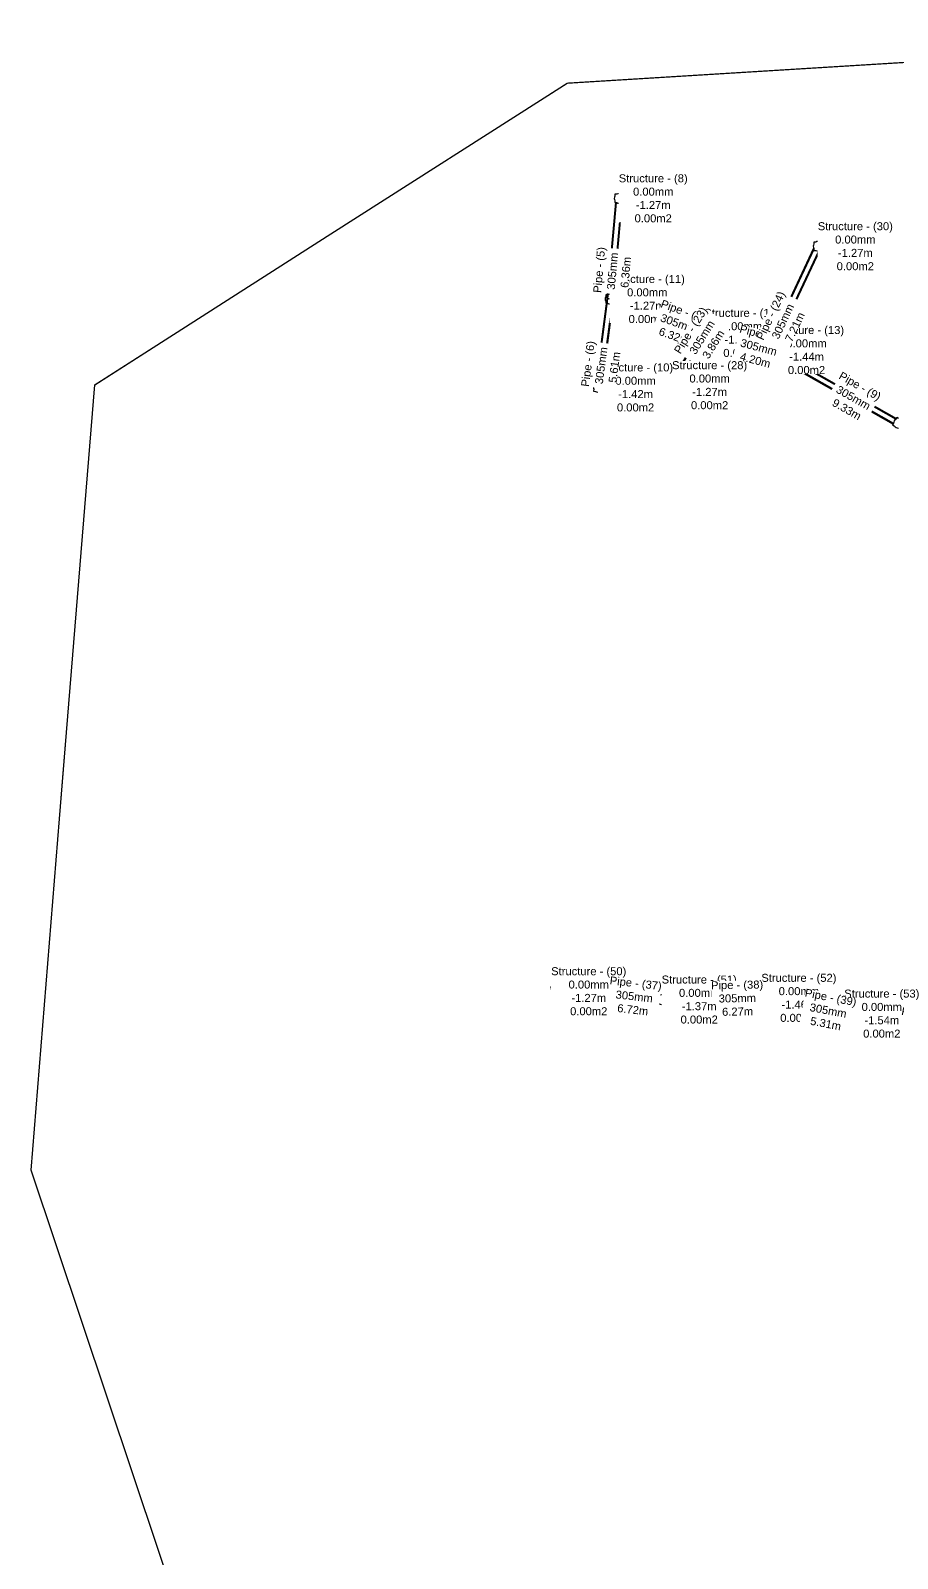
# Model space of a CAD drawing. Header units: metres. Extents: x 798801 to 799190, y 2423459 to 2424012.
# Drawn here: x 798800.8 to 798979.5, y 2423696.7 to 2424011.8 of the extents above; entities that cross this region are included whole.
import ezdxf

# ---------------------------------------------------------------- set-up
doc = ezdxf.new("R2010")
doc.units = ezdxf.units.M
doc.header["$MEASUREMENT"] = 0
doc.layers.add('Ward 2 p2', color=23, linetype='Continuous')
doc.styles.add('Arial$001', font='arial.ttf', dxfattribs={"height": 3.132})

msp = doc.modelspace()

# ---------------------------------------------------------------- linework, layer by layer
at = {"color": 7, "linetype": 'Continuous', "lineweight": -3}
for p, q in [((798921.64, 2423978.11), (798921.25, 2423978.11)), ((798921.25, 2423978.11), (798921.25, 2423977.72)), ((798921.25, 2423976.75), (798921.25, 2423976.36)), ((798921.25, 2423976.36), (798921.64, 2423976.36)), ((798923, 2423978.11), (798922.61, 2423978.11)), ((798922.61, 2423976.36), (798923, 2423976.36)), ((798923, 2423977.72), (798923, 2423978.11)), ((798923, 2423976.36), (798923, 2423976.75)), ((798962.68, 2423968.22), (798962.29, 2423968.22)), ((798962.29, 2423968.22), (798962.29, 2423967.83)), ((798962.29, 2423966.87), (798962.29, 2423966.47)), ((798962.29, 2423966.47), (798962.68, 2423966.47)), ((798964.04, 2423968.22), (798963.65, 2423968.22)), ((798963.65, 2423966.47), (798964.04, 2423966.47)), ((798964.04, 2423967.83), (798964.04, 2423968.22)), ((798964.04, 2423966.47), (798964.04, 2423966.87)), ((798919.59, 2423956.55), (798917.3, 2423939.19)), ((798919.76, 2423956.53), (798917.47, 2423939.16)), ((798919.77, 2423957.34), (798919.38, 2423957.34)), ((798919.38, 2423957.34), (798919.38, 2423956.95)), ((798921.13, 2423957.34), (798920.74, 2423957.34)), ((798921.13, 2423956.95), (798921.13, 2423957.34)), ((798921.18, 2423956.84), (798939.19, 2423950.4)), ((798921.24, 2423956.64), (798939.13, 2423950.24)), ((798920.75, 2423956.4), (798918.46, 2423939.03)), ((798920.92, 2423956.38), (798918.62, 2423939.01)), ((798919.38, 2423955.98), (798919.38, 2423955.59)), ((798919.38, 2423955.59), (798919.77, 2423955.59)), ((798920.73, 2423955.59), (798938.74, 2423949.14)), ((798920.74, 2423955.59), (798921.13, 2423955.59)), ((798921.13, 2423955.59), (798921.13, 2423955.98)), ((798921.13, 2423955.62), (798938.79, 2423949.3)), ((798939.26, 2423950.59), (798939.13, 2423950.22)), ((798939.63, 2423950.46), (798939.26, 2423950.59)), ((798938.8, 2423949.31), (798938.67, 2423948.94)), ((798938.67, 2423948.94), (798939.04, 2423948.81)), ((798939.95, 2423948.49), (798940.32, 2423948.35)), ((798940.32, 2423948.35), (798940.45, 2423948.72)), ((798940.41, 2423948.62), (798952.09, 2423945.52)), ((798940.5, 2423948.77), (798952.13, 2423945.68)), ((798940.91, 2423950), (798940.54, 2423950.13)), ((798940.77, 2423949.63), (798940.91, 2423950)), ((798940.8, 2423949.72), (798952.39, 2423946.65)), ((798940.86, 2423949.88), (798952.43, 2423946.81)), ((798952.49, 2423947.01), (798952.39, 2423946.63)), ((798952.86, 2423946.91), (798952.49, 2423947.01)), ((798952.14, 2423945.7), (798952.04, 2423945.32)), ((798952.04, 2423945.32), (798952.41, 2423945.22)), ((798953.35, 2423944.97), (798953.73, 2423944.87)), ((798953.57, 2423944.91), (798978.65, 2423930.69)), ((798953.73, 2423944.87), (798953.83, 2423945.25)), ((798953.76, 2423945), (798978.73, 2423930.84)), ((798954.18, 2423946.56), (798953.8, 2423946.66)), ((798954.08, 2423946.18), (798954.18, 2423946.56)), ((798954.08, 2423946.15), (798979.31, 2423931.85)), ((798954.11, 2423945.95), (798979.23, 2423931.71)), ((798916.92, 2423937.87), (798916.87, 2423937.48)), ((798917.09, 2423939.21), (798917.04, 2423938.83)), ((798917.48, 2423939.16), (798917.09, 2423939.21)), ((798918.83, 2423938.98), (798918.44, 2423939.04)), ((798918.6, 2423937.25), (798918.65, 2423937.64)), ((798918.78, 2423938.6), (798918.83, 2423938.98)), ((798932.63, 2423939.57), (798932.24, 2423939.57)), ((798932.24, 2423939.57), (798932.24, 2423939.18)), ((798932.24, 2423938.21), (798932.24, 2423937.82)), ((798932.24, 2423937.82), (798932.63, 2423937.82)), ((798933.99, 2423939.57), (798933.6, 2423939.57)), ((798933.6, 2423937.82), (798933.99, 2423937.82)), ((798933.99, 2423939.18), (798933.99, 2423939.57)), ((798933.99, 2423937.82), (798933.99, 2423938.21)), ((798916.87, 2423937.48), (798917.25, 2423937.43)), ((798918.21, 2423937.3), (798918.6, 2423937.25)), ((798979.41, 2423932.04), (798979.22, 2423931.7)), ((798979.75, 2423931.84), (798979.41, 2423932.04)), ((798978.74, 2423930.85), (798978.55, 2423930.51)), ((798978.55, 2423930.51), (798978.89, 2423930.32)), ((798908.58, 2423815.33), (798908.19, 2423815.33)), ((798908.19, 2423815.33), (798908.19, 2423814.94)), ((798909.94, 2423815.33), (798909.55, 2423815.33)), ((798909.94, 2423814.94), (798909.94, 2423815.33)), ((798909.94, 2423815.03), (798930.17, 2423812.75)), ((798909.98, 2423814.86), (798930.15, 2423812.58)), ((798908.19, 2423813.98), (798908.19, 2423813.58)), ((798908.19, 2423813.58), (798908.58, 2423813.58)), ((798909.55, 2423813.58), (798909.94, 2423813.58)), ((798909.94, 2423813.58), (798909.94, 2423813.98)), ((798909.94, 2423813.86), (798930.04, 2423811.59)), ((798909.94, 2423813.69), (798930.03, 2423811.42)), ((798930.05, 2423811.6), (798930, 2423811.21)), ((798930.19, 2423812.95), (798930.15, 2423812.56)), ((798930.58, 2423812.91), (798930.19, 2423812.95)), ((798931.93, 2423812.76), (798931.54, 2423812.81)), ((798931.78, 2423811.33), (798950.66, 2423811.66)), ((798931.84, 2423811.5), (798950.66, 2423811.83)), ((798931.89, 2423812.38), (798931.93, 2423812.76)), ((798931.9, 2423812.5), (798950.65, 2423812.83)), ((798931.92, 2423812.67), (798950.65, 2423812.99)), ((798951.04, 2423813.21), (798950.64, 2423813.21)), ((798950.64, 2423813.21), (798950.65, 2423812.82)), ((798950.66, 2423811.85), (798950.66, 2423811.46)), ((798952.39, 2423813.22), (798952, 2423813.22)), ((798952.4, 2423812.83), (798952.39, 2423813.22)), ((798952.4, 2423812.85), (798967.9, 2423809.9)), ((798952.41, 2423811.47), (798952.41, 2423811.86)), ((798952.41, 2423811.66), (798967.68, 2423808.76)), ((798952.47, 2423812.67), (798967.87, 2423809.74)), ((798930, 2423811.21), (798930.39, 2423811.17)), ((798931.36, 2423811.07), (798931.74, 2423811.02)), ((798931.74, 2423811.02), (798931.79, 2423811.41)), ((798950.66, 2423811.46), (798951.05, 2423811.46)), ((798952.02, 2423811.47), (798952.41, 2423811.47)), ((798952.41, 2423811.5), (798967.65, 2423808.59)), ((798967.68, 2423808.77), (798967.61, 2423808.39)), ((798967.61, 2423808.39), (798967.99, 2423808.32)), ((798967.94, 2423810.11), (798967.86, 2423809.73)), ((798968.32, 2423810.04), (798967.94, 2423810.11)), ((798969.65, 2423809.78), (798969.27, 2423809.86)), ((798969.33, 2423808.06), (798969.4, 2423808.45)), ((798969.4, 2423808.43), (798990.38, 2423804.44)), ((798969.58, 2423809.4), (798969.65, 2423809.78)), ((798969.58, 2423809.41), (798990.57, 2423805.42)), ((798969.62, 2423809.58), (798990.6, 2423805.58)), ((798968.94, 2423808.14), (798969.33, 2423808.06)), ((798969.37, 2423808.27), (798990.35, 2423804.27))]:
    msp.add_line(p, q, dxfattribs=at)
at = {"color": 2, "linetype": 'Continuous', "lineweight": -3, "flags": 128}
msp.add_lwpolyline([(798975.77, 2423461.77), (798906.05, 2423462.96), (798879.75, 2423541.43), (798853.45, 2423619.89), (798827.15, 2423698.36), (798800.85, 2423776.82), (798807.41, 2423857.81), (798813.98, 2423938.79), (798862.7, 2423969.9), (798911.42, 2424001.01), (798969.51, 2424004.59), (799027.61, 2424008.16), (799090.17, 2424011.74), (799140.22, 2423947.39), (799190.27, 2423883.03), (799184.01, 2423790.98), (799177.76, 2423698.92), (799156.9, 2423619.07), (799136.05, 2423539.23), (799115.19, 2423459.39), (799045.48, 2423460.58), (798975.77, 2423461.77)], close=True, dxfattribs=at)
at = {"color": 7, "linetype": 'Continuous', "lineweight": -3}
for points in [[(798921.38, 2423976.36), (798919.59, 2423956.52)], [(798921.54, 2423976.36), (798919.76, 2423956.51)], [(798922.55, 2423976.32), (798920.75, 2423956.42)], [(798922.72, 2423976.36), (798920.92, 2423956.4)], [(798962.25, 2423966.96), (798952.5, 2423946.22)], [(798962.29, 2423966.66), (798952.65, 2423946.15)], [(798963.25, 2423966.35), (798953.56, 2423945.73)], [(798963.45, 2423966.39), (798953.71, 2423945.66)], [(798920.92, 2423956.38), (798919.59, 2423956.55)], [(798920.92, 2423956.4), (798919.59, 2423956.52)], [(798932.94, 2423939.68), (798939.22, 2423949.82)], [(798933.15, 2423939.69), (798939.36, 2423949.74)], [(798934, 2423939.17), (798940.21, 2423949.21)], [(798934.08, 2423938.98), (798940.35, 2423949.12)], [(798939.22, 2423949.82), (798940.35, 2423949.12)], [(798953.71, 2423945.66), (798952.5, 2423946.22)]]:
    msp.add_lwpolyline(points, dxfattribs=at)
for centre, start, end in [((798922.13, 2423977.23), 151.045, 180), ((798922.13, 2423977.23), 180, 208.955), ((798922.13, 2423977.23), 61.045, 118.955), ((798922.13, 2423977.23), 241.045, 298.955), ((798922.13, 2423977.23), 0, 28.955), ((798922.13, 2423977.23), 331.045, 360), ((798963.17, 2423967.35), 151.045, 180), ((798963.17, 2423967.35), 180, 208.955), ((798963.17, 2423967.35), 61.045, 118.955), ((798963.17, 2423967.35), 241.045, 298.955), ((798963.17, 2423967.35), 0, 28.955), ((798963.17, 2423967.35), 331.045, 360), ((798920.25, 2423956.46), 151.045, 180), ((798920.25, 2423956.46), 180, 208.955), ((798920.25, 2423956.46), 61.045, 118.955), ((798920.25, 2423956.46), 0, 28.955), ((798920.25, 2423956.46), 331.045, 0), ((798920.25, 2423956.46), 241.045, 298.955), ((798939.79, 2423949.47), 131.3509, 160.306), ((798939.79, 2423949.47), 41.3509, 99.261), ((798939.79, 2423949.47), 160.306, 189.261), ((798939.79, 2423949.47), 221.3509, 279.261), ((798939.79, 2423949.47), 311.3509, 340.306), ((798939.79, 2423949.47), 340.306, 9.261), ((798953.11, 2423945.94), 165.1509, 194.1059), ((798953.11, 2423945.94), 136.1958, 165.1509), ((798953.11, 2423945.94), 226.1958, 284.1059), ((798953.11, 2423945.94), 46.1958, 104.1059), ((798953.11, 2423945.94), 316.1958, 345.1509), ((798953.11, 2423945.94), 345.1509, 14.1059), ((798917.85, 2423938.23), 143.5261, 201.4361), ((798917.85, 2423938.23), 82.4811, 111.4361), ((798917.85, 2423938.23), 53.5261, 82.4811), ((798917.85, 2423938.23), 323.5261, 21.4361), ((798933.12, 2423938.69), 151.045, 180), ((798933.12, 2423938.69), 180, 208.955), ((798933.12, 2423938.69), 61.045, 118.955), ((798933.12, 2423938.69), 241.045, 298.955), ((798933.12, 2423938.69), 0, 28.955), ((798933.12, 2423938.69), 331.045, 0), ((798917.85, 2423938.23), 233.5261, 262.4811), ((798917.85, 2423938.23), 262.4811, 291.4361), ((798979.74, 2423930.84), 150.4506, 179.4056), ((798979.74, 2423930.84), 121.4956, 150.4506), ((798979.74, 2423930.84), 211.4956, 269.4056), ((798909.06, 2423814.46), 151.045, 180), ((798909.06, 2423814.46), 61.045, 118.955), ((798909.06, 2423814.46), 0, 28.955), ((798909.06, 2423814.46), 180, 208.955), ((798909.06, 2423814.46), 241.045, 298.955), ((798909.06, 2423814.46), 331.045, 360), ((798930.97, 2423811.99), 144.9253, 173.8803), ((798930.97, 2423811.99), 173.8803, 202.8354), ((798930.97, 2423811.99), 54.9253, 112.8354), ((798930.97, 2423811.99), 324.9253, 353.8803), ((798930.97, 2423811.99), 353.8803, 22.8354), ((798951.53, 2423812.34), 151.5124, 180.4674), ((798951.53, 2423812.34), 180.4674, 209.4225), ((798951.53, 2423812.34), 61.5124, 119.4225), ((798951.53, 2423812.34), 0.4674, 29.4225), ((798951.53, 2423812.34), 331.5124, 0.4674), ((798930.97, 2423811.99), 234.9253, 292.8354), ((798951.53, 2423812.34), 241.5124, 299.4225), ((798968.63, 2423809.09), 169.2248, 198.1798), ((798968.63, 2423809.09), 140.2697, 169.2248), ((798968.63, 2423809.09), 50.2697, 108.1798), ((798968.63, 2423809.09), 320.2697, 349.2248), ((798968.63, 2423809.09), 349.2248, 18.1798), ((798968.63, 2423809.09), 230.2697, 288.1798)]:
    msp.add_arc(centre, 1, start, end, dxfattribs=at)
at = {"layer": 'Ward 2 p2', "const_width": 0.2}
msp.add_lwpolyline([(799027.61, 2424008.16), (798911.42, 2424001.01), (798813.98, 2423938.79), (798800.85, 2423776.82), (798906.05, 2423462.96), (799115.19, 2423459.39), (799177.76, 2423698.92), (799190.27, 2423883.03), (799090.17, 2424011.74), (799027.61, 2424008.16)], dxfattribs=at)

# ---------------------------------------------------------------- next in the draw order: texts
at = {"color": 5, "linetype": 'Continuous', "lineweight": -3, "char_height": 1.65, "attachment_point": 5, "style": 'Arial$001', "bg_fill": 3, "box_fill_scale": 1.015152, "bg_fill_color": 256, "bg_fill_true_color": 13158600, "bg_fill_transparency": 0}
for s, insert, width in [('Structure - (8)\\P0.00mm\\P-1.27m\\P0.00m2', (798929.17, 2423977.23), 14.1709), ('Structure - (30)\\P0.00mm\\P-1.27m\\P0.00m2', (798970.85, 2423967.35), 15.4657), ('Structure - (11)\\P0.00mm\\P-1.27m\\P0.00m2', (798927.94, 2423956.46), 15.4657), ('Structure - (12)\\P0.00mm\\P-1.36m\\P0.00m2', (798947.47, 2423949.47), 15.4657), ('Structure - (10)\\P0.00mm\\P-1.42m\\P0.00m2', (798925.53, 2423938.23), 15.4657), ('Structure - (50)\\P0.00mm\\P-1.27m\\P0.00m2', (798915.87, 2423813.7), 15.4657), ('Structure - (51)\\P0.00mm\\P-1.37m\\P0.00m2', (798938.65, 2423811.99), 15.4657), ('Structure - (52)\\P0.00mm\\P-1.46m\\P0.00m2', (798959.21, 2423812.34), 15.4657), ('Structure - (53)\\P0.00mm\\P-1.54m\\P0.00m2', (798976.31, 2423809.09), 15.4657)]:
    msp.add_mtext(s, dxfattribs=dict(at, insert=insert, width=width))

# ---------------------------------------------------------------- next in the draw order: texts
at = {"color": 21, "linetype": 'Continuous', "lineweight": -3, "char_height": 1.65, "attachment_point": 5, "style": 'Arial$001', "bg_fill": 3, "box_fill_scale": 1.015152, "bg_fill_color": 256, "bg_fill_true_color": 13158600, "bg_fill_transparency": 0}
for s, insert, width, rotation in [('Pipe - (5)\\P305mm\\P6.36m', (798920.77, 2423962.23, -3.77), 9.3101, 84.8508), ('Pipe - (7)\\P305mm\\P6.32m', (798934.38, 2423951.41, -3.77), 9.3101, 340.306), ('Pipe - (6)\\P305mm\\P5.61m', (798918.44, 2423942.75, -4.07), 9.3101, 82.4811), ('Pipe - (37)\\P305mm\\P6.72m', (798925.26, 2423812.63, -3.77), 10.6049, 353.5599), ('Pipe - (38)\\P305mm\\P6.27m', (798946.52, 2423812.26, -4.09), 10.6049, 0.9877), ('Pipe - (39)\\P305mm\\P5.31m', (798965.26, 2423809.73, -4.38), 10.6049, 349.2248), ('Pipe - (40)\\P305mm\\P7.05m', (798985.17, 2423805.94, -4.68), 10.6049, 349.2248)]:
    msp.add_mtext(s, dxfattribs=dict(at, insert=insert, width=width, rotation=rotation))
at = {"color": 5, "linetype": 'Continuous', "lineweight": -3, "char_height": 1.65, "width": 15.4657, "attachment_point": 5, "style": 'Arial$001', "bg_fill": 3, "box_fill_scale": 1.015152, "bg_fill_color": 256, "bg_fill_true_color": 13158600, "bg_fill_transparency": 0}
for s, insert in [('Structure - (13)\\P0.00mm\\P-1.44m\\P0.00m2', (798960.79, 2423945.94)), ('Structure - (28)\\P0.00mm\\P-1.27m\\P0.00m2', (798940.8, 2423938.69))]:
    msp.add_mtext(s, dxfattribs=dict(at, insert=insert))

# ---------------------------------------------------------------- next in the draw order: texts
at = {"color": 21, "linetype": 'Continuous', "lineweight": -3, "char_height": 1.65, "width": 9.3101, "attachment_point": 5, "style": 'Arial$001', "bg_fill": 3, "box_fill_scale": 1.015152, "bg_fill_color": 256, "bg_fill_true_color": 13158600, "bg_fill_transparency": 0}
for s, insert, rotation in [('Pipe - (8)\\P305mm\\P4.20m', (798950.93, 2423946.52, -4.04), 345.1509), ('Pipe - (9)\\P305mm\\P9.33m', (798970.45, 2423936.11, -4.37), 330.4506)]:
    msp.add_mtext(s, dxfattribs=dict(at, insert=insert, rotation=rotation))

# ---------------------------------------------------------------- next in the draw order: texts
at = {"color": 21, "linetype": 'Continuous', "lineweight": -3, "char_height": 1.65, "width": 10.6049, "attachment_point": 5, "style": 'Arial$001', "bg_fill": 3, "box_fill_scale": 1.015152, "bg_fill_color": 256, "bg_fill_true_color": 13158600, "bg_fill_transparency": 0}
for s, insert, rotation in [('Pipe - (24)\\P305mm\\P7.21m', (798955.89, 2423951.87, -3.78), 64.8289), ('Pipe - (23)\\P305mm\\P3.86m', (798939.23, 2423948.57, -3.73), 58.262)]:
    msp.add_mtext(s, dxfattribs=dict(at, insert=insert, rotation=rotation))

doc.saveas('drawing.dxf')
